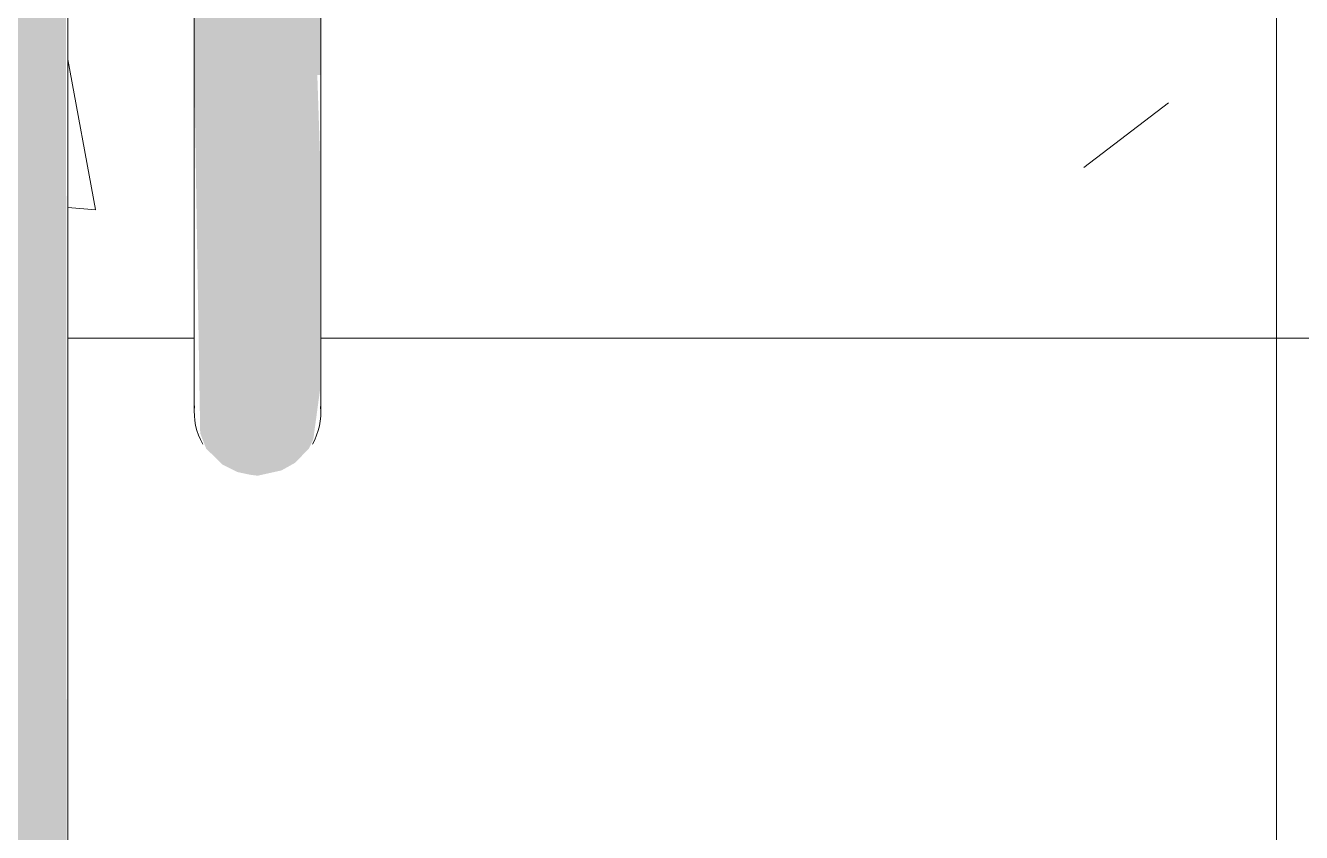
# Model space of a CAD drawing. Header units: inches. Extents: x 1822 to 8392, y -297 to 673.
# Drawn here: x 3092.32 to 3107.45, y -19 to -9.44 of the extents above; entities that cross this region are included whole.
import ezdxf

# ---------------------------------------------------------------- set-up
doc = ezdxf.new("R2010")
doc.units = ezdxf.units.IN
doc.header["$MEASUREMENT"] = 0
for name, color, linetype, lineweight in [('A-FLOR-HRAL', 11, 'Continuous', 9), ('G-ANNO-SYMB', 111, 'Continuous', 9), ('S-STRS', 31, 'Continuous', 9), ('S-STRS-1', 57, 'Continuous', 9)]:
    doc.layers.add(name, color=color, linetype=linetype, lineweight=lineweight)

# ---------------------------------------------------------------- blocks, each defined once
blk = doc.blocks.new('Railing - 1_-V98-BUILDING ELEVATION - EAST')
at = {"layer": 'A-FLOR-HRAL'}
for points in [[(3091.824, -39.429), (3092.824, -39.429), (3092.796, 2.864), (3091.824, 2.864), (3091.824, -35.389)], [(3094.324, -10.022), (3095.074, -10.022), (3095.074, -6.772), (3094.324, -6.772), (3094.324, -8.467)], [(3095.824, -10.022), (3095.798, -6.772), (3095.074, -6.772), (3095.074, -10.022), (3095.815, -10.022)], [(3095.074, -14.772), (3095.074, -10.022), (3094.324, -10.022), (3094.394, -14.267), (3094.464, -14.45), (3094.658, -14.64), (3094.837, -14.729), (3094.988, -14.761)], [(3095.074, -14.772), (3095.358, -14.709), (3095.517, -14.62), (3095.683, -14.45), (3095.735, -14.338), (3095.813, -13.763), (3095.815, -11.017), (3095.782, -10.022), (3095.074, -10.022), (3095.074, -14.747)]]:
    blk.add_hatch(color=256, dxfattribs=at).paths.add_polyline_path(points, flags=0)
for p, q in [((3092.824, 2.864), (3092.824, -39.429)), ((3094.324, -10.022), (3094.324, -6.772)), ((3095.824, -6.772), (3095.824, -10.022))]:
    blk.add_line(p, q, dxfattribs=at)
at = {"layer": 'A-FLOR-HRAL', "flags": 128}
for points in [[(3094.324, -14.022), (3094.324, -14.019), (3094.324, -14.01), (3094.324, -13.994), (3094.324, -13.971), (3094.324, -13.943), (3094.324, -13.908), (3094.324, -13.867), (3094.324, -13.819), (3094.324, -13.766), (3094.324, -13.707), (3094.324, -13.641), (3094.324, -13.57), (3094.324, -13.494), (3094.324, -13.411), (3094.324, -13.324), (3094.324, -13.231), (3094.324, -13.133), (3094.324, -13.03), (3094.324, -12.922), (3094.324, -12.809), (3094.324, -12.692), (3094.324, -12.571), (3094.324, -12.446), (3094.324, -12.316), (3094.324, -12.184), (3094.324, -12.047), (3094.324, -11.908), (3094.324, -11.765), (3094.324, -11.62), (3094.324, -11.472), (3094.324, -11.322), (3094.324, -11.169), (3094.324, -11.015), (3094.324, -10.859), (3094.324, -10.702), (3094.324, -10.544), (3094.324, -10.385), (3094.324, -10.225), (3094.324, -10.066), (3094.324, -10.022)], [(3095.824, -10.022), (3095.824, -10.182), (3095.824, -10.342), (3095.824, -10.501), (3095.824, -10.66), (3095.824, -10.817), (3095.824, -10.973), (3095.824, -11.128), (3095.824, -11.281), (3095.824, -11.431), (3095.824, -11.58), (3095.824, -11.726), (3095.824, -11.869), (3095.824, -12.01), (3095.824, -12.147), (3095.824, -12.281), (3095.824, -12.411), (3095.824, -12.537), (3095.824, -12.66), (3095.824, -12.778), (3095.824, -12.892), (3095.824, -13.001), (3095.824, -13.105), (3095.824, -13.205), (3095.824, -13.299), (3095.824, -13.388), (3095.824, -13.472), (3095.824, -13.55), (3095.824, -13.623), (3095.824, -13.69), (3095.824, -13.75), (3095.824, -13.805), (3095.824, -13.854), (3095.824, -13.897), (3095.824, -13.934), (3095.824, -13.964), (3095.824, -13.988), (3095.824, -14.006), (3095.824, -14.017), (3095.824, -14.022), (3095.824, -14.022)]]:
    blk.add_lwpolyline(points, dxfattribs=at)
at = {"layer": 'A-FLOR-HRAL'}
for start, end in [(173.9058, 210), (330, 5.4007)]:
    blk.add_arc((3095.074, -14.022), 0.75, start, end, dxfattribs=at)
blk = doc.blocks.new('Railing - Railing-2854353-BUILDING ELEVATION - EAST')
at = {"layer": 'A-FLOR-HRAL'}
blk.add_line((3092.824, -14.219), (3092.824, -13.395), dxfattribs=at)
blk.add_blockref('Railing - 1_-V98-BUILDING ELEVATION - EAST', (0, 0))

msp = doc.modelspace()

# ---------------------------------------------------------------- hatches: boundary and pattern name
at = {"layer": 'S-STRS-1'}
h = msp.add_hatch(dxfattribs=at)
h.set_pattern_fill('FP_31', color=256, style=0, pattern_type=2)
h.set_pattern_definition([(49.817, (2870.5, 7.712), (27.5425, -2.3943), [2.869, -31.56]), (355.032, (2870.5, 7.712), (-5.3278, 28.6982), [2.304, -25.343]), (100.518, (2872.794, 7.513), (22.2146, 26.304), [2.432, -26.756]), (45.999, (2870.5, 15.343), (40.982, -6.3144), [4.306, -47.361]), (96.678, (2873.914, 14.816), (35.8916, 37.165), [3.648, -40.129]), (351.24, (2870.5, 15.343), (35.8907, 37.1645), [3.455, -38.01]), (20.876, (2874.34, 13.435), (22.9213, -15.3604), [2.878, -31.654]), (326.172, (2874.34, 13.435), (9.3434, 27.666), [2.299, -25.293]), (71.339, (2876.25, 12.155), (32.2645, 12.3053), [2.433, -26.768]), (37.321, (2870.499, 7.712), (0.46742, 12.70087), [1.264, -23.713, 1.264, -24.402, -25.379]), (37.321, (2870.499, 7.712), (0.46742, 12.70087), [-50.644, 1.264, -24.115]), (7.452, (2870.499, 7.712), (10.10176, 15.04724), [1.267, -13.4, 1.267, -23.191, -9.695]), (7.452, (2870.499, 7.712), (10.10176, 15.04724), [-39.125, 1.267, -8.428]), (327.668, (2861.936, 7.712), (20.49875, -0.86067), [1.265, -8.317, 1.265, -28.632, -39.67]), (327.668, (2861.936, 7.712), (20.49875, -0.86067), [-39.479, 1.265, -38.405]), (317.685, (2858.096, 7.712), (22.3939, 3.8194), [1.263, -11.18, 1.263, -18.569, -28.141]), (317.685, (2858.096, 7.712), (22.3939, 3.8194), [-32.276, 1.263, -26.878])])
h.paths.add_polyline_path([(3134.23582, -13.14286), (3137.82461, -13.14286), (3137.83265, -11.0166), (3137.82374, -6.57143), (3095.82167, -6.57143), (3095.82374, -10.02232), (3095.82385, -13.14286), (3133.52271, -13.14286)], flags=0)
h.paths.add_polyline_path([(3089.82374, -13.14286), (3091.82374, -13.14286), (3091.82374, -6.57143), (3089.82374, -6.57143), (3089.82374, -12.5)], flags=0)
h.paths.add_polyline_path([(3142.41012, -13.14286), (3144.32373, -13.14286), (3144.32374, -6.57143), (3141.82374, -6.57143), (3141.82374, -13.14286), (3141.9023, -13.14286)], flags=0)
h.paths.add_polyline_path([(3092.82374, -13.14286), (3094.32442, -13.14286), (3094.32374, -6.57143), (3092.82374, -6.57143), (3092.82374, -12.5)], flags=0)
h.paths.add_polyline_path([(3140.82374, -13.14286), (3140.82374, -6.57143), (3139.3221, -6.57143), (3139.31681, -10.87291), (3139.3416, -13.14286), (3139.80749, -13.14286)], flags=0)
h = msp.add_hatch(dxfattribs=at)
h.set_pattern_fill('FP_30', color=256, style=0, pattern_type=2)
h.set_pattern_definition([(49.817, (2870.5, 6.388), (27.5425, -2.3943), [2.869, -31.56]), (355.032, (2870.5, 6.388), (-5.3278, 28.6982), [2.304, -25.343]), (100.518, (2872.794, 6.19), (22.2146, 26.304), [2.432, -26.756]), (45.999, (2870.5, 14.02), (40.982, -6.3144), [4.306, -47.361]), (96.678, (2873.914, 13.493), (35.8916, 37.165), [3.648, -40.129]), (351.24, (2870.5, 14.02), (35.8907, 37.1645), [3.455, -38.01]), (20.876, (2874.34, 12.11), (22.9213, -15.3604), [2.878, -31.654]), (326.172, (2874.34, 12.11), (9.3434, 27.666), [2.299, -25.293]), (71.339, (2876.25, 10.83), (32.2645, 12.3053), [2.433, -26.768]), (37.321, (2870.499, 6.388), (0.46742, 12.70087), [1.264, -23.713, 1.264, -24.402, -25.379]), (37.321, (2870.499, 6.388), (0.46742, 12.70087), [-50.644, 1.264, -24.115]), (7.452, (2870.499, 6.388), (10.10176, 15.04724), [1.267, -13.4, 1.267, -23.191, -9.695]), (7.452, (2870.499, 6.388), (10.10176, 15.04724), [-39.125, 1.267, -8.428]), (327.668, (2861.936, 6.388), (20.49875, -0.86067), [1.265, -8.317, 1.265, -28.632, -39.67]), (327.668, (2861.936, 6.388), (20.49875, -0.86067), [-39.479, 1.265, -38.405]), (317.685, (2858.096, 6.388), (22.3939, 3.8194), [1.263, -11.18, 1.263, -18.569, -28.141]), (317.685, (2858.096, 6.388), (22.3939, 3.8194), [-32.276, 1.263, -26.878])])
h.paths.add_polyline_path([(3108.42827, -19.71429), (3140.82374, -19.71429), (3140.82374, -13.14286), (3139.32305, -13.14286), (3139.29818, -14.21644), (3139.25377, -14.26694), (3139.18305, -14.44972), (3138.98989, -14.64026), (3138.81013, -14.72925), (3138.65985, -14.76099), (3138.43673, -14.75428), (3138.28951, -14.70944), (3138.0952, -14.5924), (3137.96442, -14.44972), (3137.91275, -14.3383), (3137.83485, -13.76252), (3137.82382, -13.14286), (3095.82286, -13.14286), (3095.81262, -14.05994), (3095.60407, -14.55265), (3095.33924, -14.71719), (3095.20738, -14.75473), (3094.94424, -14.75527), (3094.80529, -14.71597), (3094.62891, -14.61826), (3094.46442, -14.44972), (3094.41044, -14.33846), (3094.33442, -13.93395), (3094.32374, -13.14286), (3092.82374, -13.14286), (3092.82374, -19.71429), (3105.52881, -19.71429)], flags=0)
h.paths.add_polyline_path([(3089.82374, -19.71429), (3091.82374, -19.71429), (3091.82374, -13.14286), (3089.82374, -13.14286), (3089.82374, -18)], flags=0)
h.paths.add_polyline_path([(3144.32373, -19.71429), (3144.32373, -13.14286), (3141.82374, -13.14286), (3141.82374, -19.71429), (3141.9023, -19.71429)], flags=0)

# ---------------------------------------------------------------- linework, layer by layer
at = {"layer": 'G-ANNO-SYMB'}
msp.add_line((3107.14877, 526.9531), (3107.14877, -102.37838), dxfattribs=at)
at = {"layer": 'S-STRS'}
for p, q in [((3092.82374, -13.14286), (3094.32442, -13.14286)), ((3095.81891, -13.14286), (3137.82856, -13.14286))]:
    msp.add_line(p, q, dxfattribs=at)

# ---------------------------------------------------------------- block references
at = {"layer": 'A-FLOR-HRAL'}
msp.add_blockref('Railing - Railing-2854353-BUILDING ELEVATION - EAST', (0, 0), dxfattribs=at)

doc.saveas('drawing.dxf')
